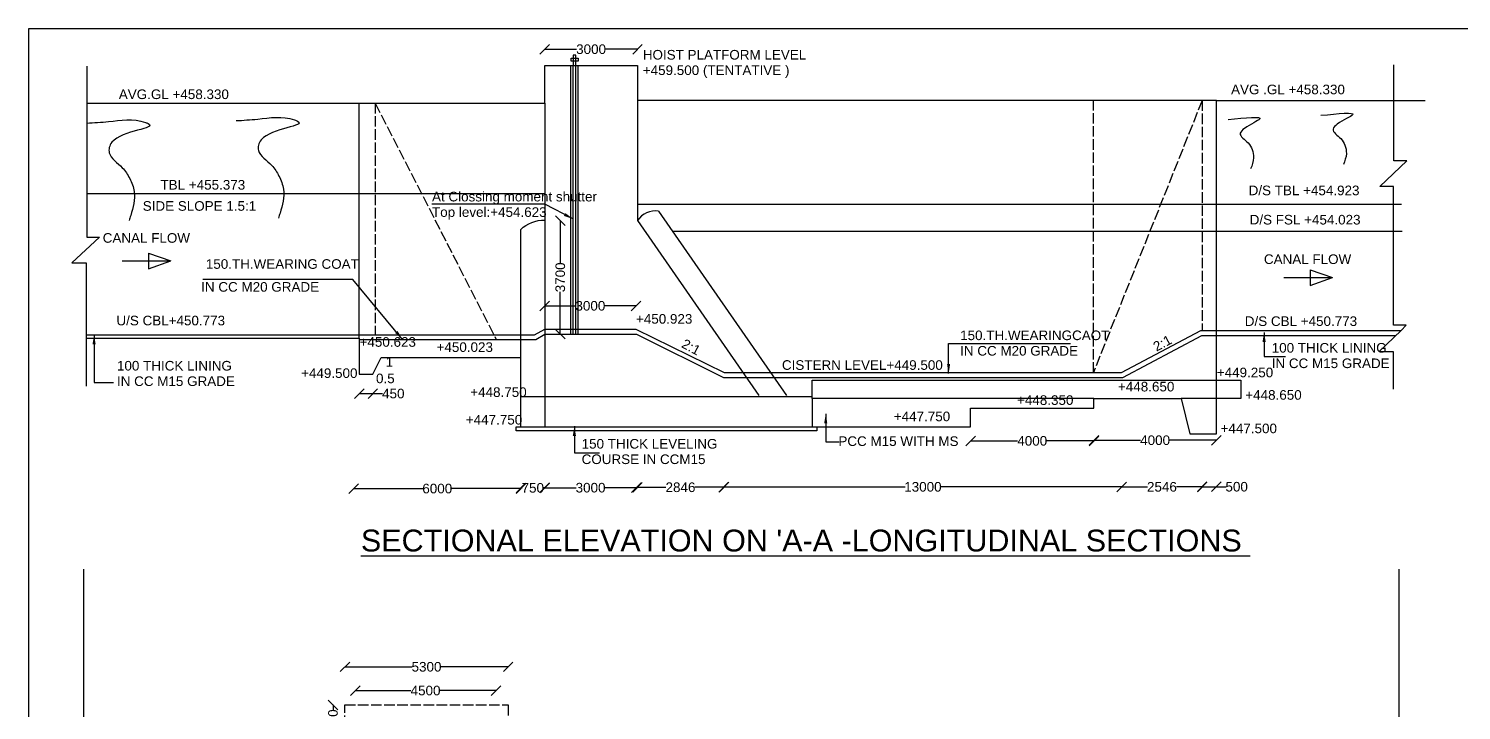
# Model space of a CAD drawing. Header units: millimetres. Extents: x 2279913 to 2283664, y 18293386 to 18295709.
# Drawn here: x 2279916 to 2281555, y 18294929 to 18295709 of the extents above; entities that cross this region are included whole.
import ezdxf

# ---------------------------------------------------------------- set-up
doc = ezdxf.new("R2010")
doc.units = ezdxf.units.MM
doc.header["$MEASUREMENT"] = 0
doc.linetypes.add('ACAD_ISO02W100', pattern=[15, 12, -3])
doc.layers.add('DRAWING', color=2, linetype='Continuous')
doc.layers.add('TEXT', color=2, linetype='Continuous')
doc.styles.get("Standard").update_dxf_attribs({"font": 'arial.ttf', "height": 11})
doc.dimstyles.get("Standard").update_dxf_attribs({"dimtxt": 11, "dimasz": 11, "dimexe": 0.18, "dimexo": 0.0625, "dimgap": 0.09, "dimtad": 0, "dimdec": 0, "dimzin": 0, "dimdsep": 46, "dimtxsty": 'Standard', "dimblk": 'OBLIQUE', "dimcen": 0.09, "dimse1": 1, "dimse2": 1, "dimadec": 0, "dimazin": 0, "dimtfac": 1, "dimtdec": 0, "dimtofl": 0, "dimtmove": 0, "dimatfit": 3, "dimfxl": 1, "dimtolj": 1, "dimtzin": 0, "dimarcsym": 0})

# ---------------------------------------------------------------- blocks, each defined once
blk = doc.blocks.new('_Oblique')
at = {"color": 0, "linetype": 'ByBlock', "lineweight": -2}
blk.add_line((-0.5, -0.5), (0.5, 0.5), dxfattribs=at)
blk = doc.blocks.new('*D56')
at = {"layer": 'Defpoints', "color": 0, "transparency": 16777216}
for p in [(2280612.3, 18295685.4), (2280506.1, 18295666.8), (2280612.3, 18295666.8)]:
    blk.add_point(p, dxfattribs=at)
at = {"layer": 'TEXT', "color": 0, "lineweight": -2, "transparency": 16777216}
for p, q in [((2280506.1, 18295685.4), (2280542.7, 18295685.4)), ((2280612.3, 18295685.4), (2280575.7, 18295685.4))]:
    blk.add_line(p, q, dxfattribs=at)
at = {"layer": 'TEXT', "color": 0, "lineweight": -2, "transparency": 16777216, "xscale": 11, "yscale": 11, "zscale": 11, "rotation": 180}
blk.add_blockref('_Oblique', (2280506.1, 18295685.4), dxfattribs=at)
at = {"layer": 'TEXT', "color": 0, "lineweight": -2, "transparency": 16777216, "xscale": 11, "yscale": 11, "zscale": 11}
blk.add_blockref('_Oblique', (2280612.3, 18295685.4), dxfattribs=at)
at = {"layer": 'TEXT', "color": 0, "transparency": 16777216, "insert": (2280559.2, 18295685.4), "char_height": 11, "attachment_point": 5}
blk.add_mtext('\\A1;3000', dxfattribs=at)
blk = doc.blocks.new('*D57')
at = {"layer": 'Defpoints', "color": 0, "transparency": 16777216}
for p in [(2280294, 18295313.7), (2280309.5, 18295313.7), (2280309.5, 18295291.4)]:
    blk.add_point(p, dxfattribs=at)
at = {"layer": 'TEXT', "color": 0, "lineweight": -2, "transparency": 16777216}
for p, q in [((2280294, 18295291.4), (2280309.5, 18295291.4)), ((2280309.5, 18295291.4), (2280320.5, 18295291.4))]:
    blk.add_line(p, q, dxfattribs=at)
at = {"layer": 'TEXT', "color": 0, "lineweight": -2, "transparency": 16777216, "xscale": 11, "yscale": 11, "zscale": 11, "rotation": 180}
blk.add_blockref('_Oblique', (2280294, 18295291.4), dxfattribs=at)
at = {"layer": 'TEXT', "color": 0, "lineweight": -2, "transparency": 16777216, "xscale": 11, "yscale": 11, "zscale": 11}
blk.add_blockref('_Oblique', (2280309.5, 18295291.4), dxfattribs=at)
at = {"layer": 'TEXT', "color": 0, "transparency": 16777216, "insert": (2280332.9, 18295291.4), "char_height": 11, "attachment_point": 5}
blk.add_mtext('\\A1;450', dxfattribs=at)
blk = doc.blocks.new('*D58')
at = {"layer": 'Defpoints', "color": 0, "transparency": 16777216}
for p in [(2280506.1, 18295385.7), (2280610.6, 18295391.8), (2280610.6, 18295385.7)]:
    blk.add_point(p, dxfattribs=at)
at = {"layer": 'TEXT', "color": 0, "lineweight": -2, "transparency": 16777216}
for p, q in [((2280506.1, 18295391.8), (2280541.9, 18295391.8)), ((2280610.6, 18295391.8), (2280574.9, 18295391.8))]:
    blk.add_line(p, q, dxfattribs=at)
at = {"layer": 'TEXT', "color": 0, "lineweight": -2, "transparency": 16777216, "xscale": 11, "yscale": 11, "zscale": 11, "rotation": 180}
blk.add_blockref('_Oblique', (2280506.1, 18295391.8), dxfattribs=at)
at = {"layer": 'TEXT', "color": 0, "lineweight": -2, "transparency": 16777216, "xscale": 11, "yscale": 11, "zscale": 11}
blk.add_blockref('_Oblique', (2280610.6, 18295391.8), dxfattribs=at)
at = {"layer": 'TEXT', "color": 0, "transparency": 16777216, "insert": (2280558.4, 18295391.8), "char_height": 11, "attachment_point": 5}
blk.add_mtext('\\A1;3000', dxfattribs=at)
blk = doc.blocks.new('*D59')
at = {"layer": 'Defpoints', "color": 0, "transparency": 16777216}
for p in [(2280612.3, 18295489.4), (2280524, 18295359.4), (2280612.3, 18295359.4)]:
    blk.add_point(p, dxfattribs=at)
at = {"layer": 'TEXT', "color": 0, "lineweight": -2, "transparency": 16777216}
for p, q in [((2280524, 18295489.4), (2280524, 18295440.9)), ((2280524, 18295359.4), (2280524, 18295407.9))]:
    blk.add_line(p, q, dxfattribs=at)
at = {"layer": 'TEXT', "color": 0, "lineweight": -2, "transparency": 16777216, "xscale": 11, "yscale": 11, "zscale": 11}
for p, rotation in [((2280524, 18295489.4), 90), ((2280524, 18295359.4), 270)]:
    blk.add_blockref('_Oblique', p, dxfattribs=dict(at, rotation=rotation))
at = {"layer": 'TEXT', "color": 0, "transparency": 16777216, "insert": (2280524, 18295424.4), "char_height": 11, "attachment_point": 5, "rotation": 90}
blk.add_mtext('\\A1;3700', dxfattribs=at)
blk = doc.blocks.new('*D60')
at = {"layer": 'Defpoints', "color": 0, "transparency": 16777216}
for p in [(2280993.4, 18295274.8), (2281134.5, 18295274.8), (2281134.5, 18295237.3)]:
    blk.add_point(p, dxfattribs=at)
at = {"layer": 'TEXT', "color": 0, "lineweight": -2, "transparency": 16777216}
for p, q in [((2280993.4, 18295237.3), (2281047.3, 18295237.3)), ((2281134.5, 18295237.3), (2281080.7, 18295237.3))]:
    blk.add_line(p, q, dxfattribs=at)
at = {"layer": 'TEXT', "color": 0, "lineweight": -2, "transparency": 16777216, "xscale": 11, "yscale": 11, "zscale": 11, "rotation": 180}
blk.add_blockref('_Oblique', (2280993.4, 18295237.3), dxfattribs=at)
at = {"layer": 'TEXT', "color": 0, "lineweight": -2, "transparency": 16777216, "xscale": 11, "yscale": 11, "zscale": 11}
blk.add_blockref('_Oblique', (2281134.5, 18295237.3), dxfattribs=at)
at = {"layer": 'TEXT', "color": 0, "transparency": 16777216, "insert": (2281064, 18295237.3), "char_height": 11, "attachment_point": 5}
blk.add_mtext('\\A1;4000', dxfattribs=at)
blk = doc.blocks.new('*D61')
at = {"layer": 'Defpoints', "color": 0, "transparency": 16777216}
for p in [(2281134.5, 18295274.8), (2281274.7, 18295274.9), (2281274.7, 18295238)]:
    blk.add_point(p, dxfattribs=at)
at = {"layer": 'TEXT', "color": 0, "lineweight": -2, "transparency": 16777216}
for p, q in [((2281134.5, 18295238), (2281187.9, 18295238)), ((2281274.7, 18295238), (2281221.4, 18295238))]:
    blk.add_line(p, q, dxfattribs=at)
at = {"layer": 'TEXT', "color": 0, "lineweight": -2, "transparency": 16777216, "xscale": 11, "yscale": 11, "zscale": 11, "rotation": 180}
blk.add_blockref('_Oblique', (2281134.5, 18295238), dxfattribs=at)
at = {"layer": 'TEXT', "color": 0, "lineweight": -2, "transparency": 16777216, "xscale": 11, "yscale": 11, "zscale": 11}
blk.add_blockref('_Oblique', (2281274.7, 18295238), dxfattribs=at)
at = {"layer": 'TEXT', "color": 0, "transparency": 16777216, "insert": (2281204.6, 18295238), "char_height": 11, "attachment_point": 5}
blk.add_mtext('\\A1;4000', dxfattribs=at)
blk = doc.blocks.new('*D62')
at = {"layer": 'Defpoints', "color": 0, "transparency": 16777216}
for p in [(2280287.6, 18295354.8), (2280478.8, 18295313.7), (2280478.8, 18295182.7)]:
    blk.add_point(p, dxfattribs=at)
at = {"layer": 'TEXT', "color": 0, "lineweight": -2, "transparency": 16777216}
for p, q in [((2280287.6, 18295182.7), (2280366.7, 18295182.7)), ((2280478.8, 18295182.7), (2280399.7, 18295182.7))]:
    blk.add_line(p, q, dxfattribs=at)
at = {"layer": 'TEXT', "color": 0, "lineweight": -2, "transparency": 16777216, "xscale": 11, "yscale": 11, "zscale": 11, "rotation": 180}
blk.add_blockref('_Oblique', (2280287.6, 18295182.7), dxfattribs=at)
at = {"layer": 'TEXT', "color": 0, "lineweight": -2, "transparency": 16777216, "xscale": 11, "yscale": 11, "zscale": 11}
blk.add_blockref('_Oblique', (2280478.8, 18295182.7), dxfattribs=at)
at = {"layer": 'TEXT', "color": 0, "transparency": 16777216, "insert": (2280383.2, 18295182.7), "char_height": 11, "attachment_point": 5}
blk.add_mtext('\\A1;6000', dxfattribs=at)
blk = doc.blocks.new('*D63')
at = {"layer": 'Defpoints', "color": 0, "transparency": 16777216}
for p in [(2280478.8, 18295253.4), (2280506.1, 18295253.4), (2280506.1, 18295183.5)]:
    blk.add_point(p, dxfattribs=at)
at = {"layer": 'TEXT', "color": 0, "lineweight": -2, "transparency": 16777216}
for p, q in [((2280478.8, 18295183.5), (2280480.3, 18295183.5)), ((2280506.1, 18295183.5), (2280504.7, 18295183.5))]:
    blk.add_line(p, q, dxfattribs=at)
at = {"layer": 'TEXT', "color": 0, "lineweight": -2, "transparency": 16777216, "xscale": 11, "yscale": 11, "zscale": 11, "rotation": 180}
blk.add_blockref('_Oblique', (2280478.8, 18295183.5), dxfattribs=at)
at = {"layer": 'TEXT', "color": 0, "lineweight": -2, "transparency": 16777216, "xscale": 11, "yscale": 11, "zscale": 11}
blk.add_blockref('_Oblique', (2280506.1, 18295183.5), dxfattribs=at)
at = {"layer": 'TEXT', "color": 0, "transparency": 16777216, "insert": (2280492.5, 18295183.5), "char_height": 11, "attachment_point": 5}
blk.add_mtext('\\A1;750', dxfattribs=at)
blk = doc.blocks.new('*D64')
at = {"layer": 'Defpoints', "color": 0, "transparency": 16777216}
for p in [(2280506.1, 18295359.4), (2280611, 18295359.4), (2280611, 18295183.7)]:
    blk.add_point(p, dxfattribs=at)
at = {"layer": 'TEXT', "color": 0, "lineweight": -2, "transparency": 16777216}
for p, q in [((2280506.1, 18295183.7), (2280542.1, 18295183.7)), ((2280611, 18295183.7), (2280575, 18295183.7))]:
    blk.add_line(p, q, dxfattribs=at)
at = {"layer": 'TEXT', "color": 0, "lineweight": -2, "transparency": 16777216, "xscale": 11, "yscale": 11, "zscale": 11, "rotation": 180}
blk.add_blockref('_Oblique', (2280506.1, 18295183.7), dxfattribs=at)
at = {"layer": 'TEXT', "color": 0, "lineweight": -2, "transparency": 16777216, "xscale": 11, "yscale": 11, "zscale": 11}
blk.add_blockref('_Oblique', (2280611, 18295183.7), dxfattribs=at)
at = {"layer": 'TEXT', "color": 0, "transparency": 16777216, "insert": (2280558.6, 18295183.7), "char_height": 11, "attachment_point": 5}
blk.add_mtext('\\A1;3000', dxfattribs=at)
blk = doc.blocks.new('*D65')
at = {"layer": 'Defpoints', "color": 0, "transparency": 16777216}
for p in [(2280612.3, 18295359.4), (2280710.7, 18295309.9), (2280710.7, 18295184.2)]:
    blk.add_point(p, dxfattribs=at)
at = {"layer": 'TEXT', "color": 0, "lineweight": -2, "transparency": 16777216}
for p, q in [((2280612.3, 18295184.2), (2280644.9, 18295184.2)), ((2280710.7, 18295184.2), (2280678.1, 18295184.2))]:
    blk.add_line(p, q, dxfattribs=at)
at = {"layer": 'TEXT', "color": 0, "lineweight": -2, "transparency": 16777216, "xscale": 11, "yscale": 11, "zscale": 11, "rotation": 180}
blk.add_blockref('_Oblique', (2280612.3, 18295184.2), dxfattribs=at)
at = {"layer": 'TEXT', "color": 0, "lineweight": -2, "transparency": 16777216, "xscale": 11, "yscale": 11, "zscale": 11}
blk.add_blockref('_Oblique', (2280710.7, 18295184.2), dxfattribs=at)
at = {"layer": 'TEXT', "color": 0, "transparency": 16777216, "insert": (2280661.5, 18295184.2), "char_height": 11, "attachment_point": 5}
blk.add_mtext('\\A1;2846', dxfattribs=at)
blk = doc.blocks.new('*D66')
at = {"layer": 'Defpoints', "color": 0, "transparency": 16777216}
for p in [(2280711.5, 18295315.4), (2281166.3, 18295315.4), (2281166.3, 18295184.7)]:
    blk.add_point(p, dxfattribs=at)
at = {"layer": 'TEXT', "color": 0, "lineweight": -2, "transparency": 16777216}
for p, q in [((2280711.5, 18295184.7), (2280918.6, 18295184.7)), ((2281166.3, 18295184.7), (2280959.1, 18295184.7))]:
    blk.add_line(p, q, dxfattribs=at)
at = {"layer": 'TEXT', "color": 0, "lineweight": -2, "transparency": 16777216, "xscale": 11, "yscale": 11, "zscale": 11, "rotation": 180}
blk.add_blockref('_Oblique', (2280711.5, 18295184.7), dxfattribs=at)
at = {"layer": 'TEXT', "color": 0, "lineweight": -2, "transparency": 16777216, "xscale": 11, "yscale": 11, "zscale": 11}
blk.add_blockref('_Oblique', (2281166.3, 18295184.7), dxfattribs=at)
at = {"layer": 'TEXT', "color": 0, "transparency": 16777216, "insert": (2280938.9, 18295184.7), "char_height": 11, "attachment_point": 5}
blk.add_mtext('\\A1;13000', dxfattribs=at)
blk = doc.blocks.new('*D67')
at = {"layer": 'Defpoints', "color": 0, "transparency": 16777216}
for p in [(2281258.4, 18295363.6), (2281166.3, 18295315.4), (2281258.4, 18295184.7)]:
    blk.add_point(p, dxfattribs=at)
at = {"layer": 'TEXT', "color": 0, "lineweight": -2, "transparency": 16777216}
for p, q in [((2281166.3, 18295184.7), (2281195.8, 18295184.7)), ((2281258.4, 18295184.7), (2281229, 18295184.7))]:
    blk.add_line(p, q, dxfattribs=at)
at = {"layer": 'TEXT', "color": 0, "lineweight": -2, "transparency": 16777216, "xscale": 11, "yscale": 11, "zscale": 11, "rotation": 180}
blk.add_blockref('_Oblique', (2281166.3, 18295184.7), dxfattribs=at)
at = {"layer": 'TEXT', "color": 0, "lineweight": -2, "transparency": 16777216, "xscale": 11, "yscale": 11, "zscale": 11}
blk.add_blockref('_Oblique', (2281258.4, 18295184.7), dxfattribs=at)
at = {"layer": 'TEXT', "color": 0, "transparency": 16777216, "insert": (2281212.4, 18295184.7), "char_height": 11, "attachment_point": 5}
blk.add_mtext('\\A1;2546', dxfattribs=at)
blk = doc.blocks.new('*D68')
at = {"layer": 'Defpoints', "color": 0, "transparency": 16777216}
for p in [(2281258.4, 18295363.6), (2281274.7, 18295363.6), (2281274.7, 18295184.8)]:
    blk.add_point(p, dxfattribs=at)
at = {"layer": 'TEXT', "color": 0, "lineweight": -2, "transparency": 16777216}
for p, q in [((2281258.4, 18295184.8), (2281274.7, 18295184.8)), ((2281274.7, 18295184.8), (2281285.7, 18295184.8))]:
    blk.add_line(p, q, dxfattribs=at)
at = {"layer": 'TEXT', "color": 0, "lineweight": -2, "transparency": 16777216, "xscale": 11, "yscale": 11, "zscale": 11, "rotation": 180}
blk.add_blockref('_Oblique', (2281258.4, 18295184.8), dxfattribs=at)
at = {"layer": 'TEXT', "color": 0, "lineweight": -2, "transparency": 16777216, "xscale": 11, "yscale": 11, "zscale": 11}
blk.add_blockref('_Oblique', (2281274.7, 18295184.8), dxfattribs=at)
at = {"layer": 'TEXT', "color": 0, "transparency": 16777216, "insert": (2281297.9, 18295184.8), "char_height": 11, "attachment_point": 5}
blk.add_mtext('\\A1;500', dxfattribs=at)
blk = doc.blocks.new('*D80')
at = {"layer": 'Defpoints', "color": 0, "transparency": 16777216}
for p in [(2280464.3, 18294978.8), (2280277.5, 18294935.2), (2280464.3, 18294935.2)]:
    blk.add_point(p, dxfattribs=at)
at = {"layer": 'TEXT', "color": 0, "lineweight": -2, "transparency": 16777216}
for p, q in [((2280277.5, 18294978.8), (2280354.4, 18294978.8)), ((2280464.3, 18294978.8), (2280387.4, 18294978.8))]:
    blk.add_line(p, q, dxfattribs=at)
at = {"layer": 'TEXT', "color": 0, "lineweight": -2, "transparency": 16777216, "xscale": 11, "yscale": 11, "zscale": 11, "rotation": 180}
blk.add_blockref('_Oblique', (2280277.5, 18294978.8), dxfattribs=at)
at = {"layer": 'TEXT', "color": 0, "lineweight": -2, "transparency": 16777216, "xscale": 11, "yscale": 11, "zscale": 11}
blk.add_blockref('_Oblique', (2280464.3, 18294978.8), dxfattribs=at)
at = {"layer": 'TEXT', "color": 0, "transparency": 16777216, "insert": (2280370.9, 18294978.8), "char_height": 11, "attachment_point": 5}
blk.add_mtext('\\A1;5300', dxfattribs=at)
blk = doc.blocks.new('*D81')
at = {"layer": 'Defpoints', "color": 0, "transparency": 16777216}
for p in [(2280450.3, 18294951.6), (2280289.3, 18294920.5), (2280450.3, 18294920.5)]:
    blk.add_point(p, dxfattribs=at)
at = {"layer": 'TEXT', "color": 0, "lineweight": -2, "transparency": 16777216}
for p, q in [((2280289.3, 18294951.6), (2280353.1, 18294951.6)), ((2280450.3, 18294951.6), (2280386.5, 18294951.6))]:
    blk.add_line(p, q, dxfattribs=at)
at = {"layer": 'TEXT', "color": 0, "lineweight": -2, "transparency": 16777216, "xscale": 11, "yscale": 11, "zscale": 11, "rotation": 180}
blk.add_blockref('_Oblique', (2280289.3, 18294951.6), dxfattribs=at)
at = {"layer": 'TEXT', "color": 0, "lineweight": -2, "transparency": 16777216, "xscale": 11, "yscale": 11, "zscale": 11}
blk.add_blockref('_Oblique', (2280450.3, 18294951.6), dxfattribs=at)
at = {"layer": 'TEXT', "color": 0, "transparency": 16777216, "insert": (2280369.8, 18294951.6), "char_height": 11, "attachment_point": 5}
blk.add_mtext('\\A1;4500', dxfattribs=at)
blk = doc.blocks.new('*D85')
at = {"layer": 'Defpoints', "color": 0, "transparency": 16777216}
for p in [(2280277.5, 18294935.2), (2280263.9, 18294899.4), (2280277.5, 18294899.4)]:
    blk.add_point(p, dxfattribs=at)
at = {"layer": 'TEXT', "color": 0, "lineweight": -2, "transparency": 16777216}
for p, q in [((2280263.9, 18294935.2), (2280263.9, 18294929.6)), ((2280263.9, 18294899.4), (2280263.9, 18294905.1))]:
    blk.add_line(p, q, dxfattribs=at)
at = {"layer": 'TEXT', "color": 0, "lineweight": -2, "transparency": 16777216, "xscale": 11, "yscale": 11, "zscale": 11}
for p, rotation in [((2280263.9, 18294935.2), 90), ((2280263.9, 18294899.4), 270)]:
    blk.add_blockref('_Oblique', p, dxfattribs=dict(at, rotation=rotation))
at = {"layer": 'TEXT', "color": 0, "transparency": 16777216, "insert": (2280263.9, 18294917.3), "char_height": 11, "attachment_point": 5, "rotation": 90}
blk.add_mtext('\\A1;600', dxfattribs=at)

msp = doc.modelspace()

# ---------------------------------------------------------------- linework, layer by layer
at = {"layer": 'DRAWING', "color": 0}
for points in [[(2280538.6, 18295666.8), (2280541.8, 18295666.8), (2280541.8, 18295678.7), (2280538.6, 18295678.7)], [(2280536.3, 18295675.3), (2280544.6, 18295675.3), (2280544.6, 18295671.9), (2280536.3, 18295671.9)], [(2280473.4, 18295253.4), (2280817.7, 18295253.4), (2280817.7, 18295248.8), (2280473.4, 18295248.8)]]:
    msp.add_lwpolyline(points, close=True, dxfattribs=at)
for points in [[(2279982.3, 18295666), (2279982.3, 18295470.5), (2279996.6, 18295470.5), (2279965.1, 18295441.2), (2279981.3, 18295441.2), (2279981.3, 18295299.8)], [(2279982.3, 18295623.9), (2280506.1, 18295623.9), (2280506.1, 18295666.8), (2280612.3, 18295666.8), (2280612.3, 18295489.4)], [(2280535.9, 18295359.4), (2280535.9, 18295666.8)], [(2280538.6, 18295359.4), (2280538.6, 18295666.8)], [(2280541.8, 18295359.4), (2280541.8, 18295666.8)], [(2280544.4, 18295359.4), (2280544.4, 18295666.8)], [(2281486.1, 18295363.6), (2281491.9, 18295369.6), (2281477.3, 18295369.6), (2281477.3, 18295528.2), (2281461.9, 18295528.2), (2281492.8, 18295557.8), (2281477.8, 18295557.8), (2281477.8, 18295667.6)], [(2280294, 18295354.8), (2280294, 18295623.9)], [(2280506.1, 18295623.9), (2280506.1, 18295253.4)], [(2281274.7, 18295626.8), (2280612.3, 18295626.8)], [(2281274.7, 18295357.9), (2281274.7, 18295626.8), (2281513.5, 18295626.8)], [(2279982.3, 18295520.3), (2280506.1, 18295520.3)], [(2280612.3, 18295508.2), (2281486.5, 18295508.2)], [(2280636.4, 18295500.2), (2280782.8, 18295289.3)], [(2280612.3, 18295489.4), (2280751.3, 18295289.2)], [(2280652.7, 18295477.1), (2281487.3, 18295477.1)], [(2279981.3, 18295358.8), (2280494.5, 18295358.8), (2280506.1, 18295365.3), (2280610.6, 18295365.3), (2280711.5, 18295315.4), (2281166.3, 18295315.4), (2281256.9, 18295363.6), (2281486.1, 18295363.6)], [(2279981.3, 18295354.8), (2280294, 18295354.8), (2280294, 18295313.7), (2280309.5, 18295313.7), (2280319.1, 18295332.8), (2280478.8, 18295332.8)], [(2280294, 18295353.5), (2280478.8, 18295353.5)], [(2280478.8, 18295353.5), (2280496, 18295353.5), (2280506.1, 18295359.4), (2280611, 18295359.4), (2280710.7, 18295309.9), (2281167.7, 18295309.9), (2281258, 18295357.9), (2281480.2, 18295358)], [(2281274.8, 18295245.3), (2281274.7, 18295357.9)], [(2281486.1, 18295363.6), (2281460.9, 18295339.6), (2281477, 18295339.6), (2281477, 18295296.3)], [(2280478.8, 18295288.2), (2280812, 18295288.2), (2280812, 18295306.7), (2281302.7, 18295306.7), (2281302.7, 18295285.7), (2281234.3, 18295285.7)], [(2281134.5, 18295285.7), (2280812, 18295285.7), (2280812, 18295288.2)], [(2280812, 18295285.7), (2280812, 18295253.4)], [(2280817.7, 18295253.4), (2280993.4, 18295253.4), (2280993.4, 18295274.8), (2281134.5, 18295274.8), (2281134.5, 18295285.7), (2281234.3, 18295285.7), (2281244.5, 18295245.3), (2281274.8, 18295245.3)], [(2279971.9, 18293501), (2279971.9, 18293867.1), (2279990.3, 18293867.1), (2279959.2, 18293895.8), (2279976.1, 18293895.8), (2279976.1, 18294200.3), (2279991.9, 18294200.3), (2279960.4, 18294230), (2279976.7, 18294230), (2279976.7, 18294494.8), (2279960.3, 18294494.8), (2279992.8, 18294524.7), (2279976.9, 18294524.7), (2279976.9, 18294745.7), (2279961.2, 18294745.7), (2279992.8, 18294774.8), (2279978.7, 18294774.8), (2279978.7, 18295090.6)], [(2281477.1, 18293501), (2281477.1, 18293867.1), (2281495.5, 18293867.1), (2281464.4, 18293895.8), (2281481.3, 18293895.8), (2281481.3, 18294200.3), (2281497, 18294200.3), (2281465.6, 18294230), (2281481.9, 18294230), (2281481.9, 18294494.8), (2281465.5, 18294494.8), (2281497.9, 18294524.7), (2281482, 18294524.7), (2281482, 18294745.7), (2281466.3, 18294745.7), (2281498, 18294774.8), (2281483.8, 18294774.8), (2281483.8, 18295090.6)]]:
    msp.add_lwpolyline(points, dxfattribs=at)
at = {"layer": 'DRAWING', "color": 0, "linetype": 'ACAD_ISO02W100'}
for points in [[(2280312.2, 18295623.9), (2280312.2, 18295358.8)], [(2280312.2, 18295623.9), (2280450.7, 18295353.5)], [(2281258.4, 18295626.8), (2281133.9, 18295315.4), (2281133.9, 18295626.8)], [(2281258.4, 18295626.8), (2281258.4, 18295363.6)], [(2280272.1, 18293606), (2280277.5, 18294935.2), (2280464.3, 18294935.2), (2280464.3, 18294602.9), (2280593.7, 18294602.9), (2280593.7, 18294620.7), (2281057.8, 18294676.1), (2281057.8, 18294803.2), (2281269.2, 18294803.2), (2281267.7, 18294490.2), (2281257.2, 18294490.2)]]:
    msp.add_lwpolyline(points, dxfattribs=at)
at = {"layer": 'DRAWING', "color": 0}
msp.add_lwpolyline([(2280478.8, 18295253.4), (2280478.8, 18295479.2, -0.203875), (2280506.1, 18295489.8, -2.278701)], format="xyb", dxfattribs=at)
msp.add_arc((2280633.1, 18295475.3), 25.2, 82.5333, 145.7864, dxfattribs=at)
for points in [[(2279982.3, 18295600.9), (2280006.9, 18295602.7), (2280049.2, 18295601.7), (2280052.4, 18295600.4), (2280010.9, 18295579.1), (2280007.9, 18295567), (2280022.8, 18295549.9), (2280031.3, 18295537.5), (2280036.4, 18295522.7), (2280032.4, 18295495.2), (2280030.7, 18295489.4)], [(2280153.1, 18295603.7), (2280177.7, 18295605.5), (2280220, 18295604.5), (2280223.2, 18295603.2), (2280181.8, 18295581.8), (2280178.7, 18295569.7), (2280193.6, 18295552.7), (2280202.1, 18295540.3), (2280207.2, 18295525.4), (2280203.3, 18295497.9), (2280201.5, 18295492.2)]]:
    msp.add_spline(points, degree=3, dxfattribs=at)
at = {"layer": 'TEXT', "color": 0}
msp.add_lwpolyline([(2283642.3, 18293385.8), (2279915.7, 18293385.8), (2279915.7, 18295709), (2283642.3, 18295709)], close=True, dxfattribs=at)
for points in [[(2280052.8, 18295452.1), (2280052.8, 18295434.1)], [(2280052.8, 18295452.1), (2280078.5, 18295443.4)], [(2280022.6, 18295443.4), (2280078.5, 18295443.4)], [(2280052.8, 18295434.1), (2280078.5, 18295443.4)], [(2281382, 18295433), (2281382, 18295415.1)], [(2281382, 18295433), (2281407.7, 18295424.3)], [(2281351.8, 18295424.3), (2281407.7, 18295424.3)], [(2281382, 18295415.1), (2281407.7, 18295424.3)]]:
    msp.add_lwpolyline(points, dxfattribs=at)
for points in [[(2281394.4, 18295609.8), (2281430.6, 18295610.4), (2281412.9, 18295599.7), (2281408.2, 18295594.1), (2281417.1, 18295583.1), (2281421.8, 18295575.7), (2281423.4, 18295566.1), (2281420, 18295553.4)], [(2281288.3, 18295604.9), (2281324.4, 18295605.6), (2281306.8, 18295594.8), (2281302, 18295589.3), (2281311, 18295578.2), (2281315.6, 18295570.8), (2281317.3, 18295561.3), (2281313.9, 18295548.5)]]:
    msp.add_spline(points, degree=3, dxfattribs=at)

# ---------------------------------------------------------------- texts
at = {"layer": 'DRAWING', "color": 0}
msp.add_text('AVG.GL +458.330', height=11, dxfattribs=at).set_placement((2280018.8, 18295628.4))
at = {"layer": 'TEXT', "color": 0}
for s, height, p in [('HOIST PLATFORM LEVEL ', 11, (2280618.4, 18295673.6)), ('+459.500 (TENTATIVE )', 11, (2280618.4, 18295655.9)), ('AVG .GL +458.330', 11, (2281291.5, 18295633.9)), ('TBL +455.373', 11, (2280066.5, 18295524.8)), ('At Clossing moment shutter ', 11, (2280377.2, 18295511.3)), ('D/S TBL +454.923', 11, (2281311.6, 18295518.4)), ('SIDE SLOPE 1.5:1', 11, (2280046.2, 18295500.6)), ('Top level:+454.623', 11, (2280377.2, 18295493.6)), ('D/S FSL +454.023', 11, (2281312.8, 18295484.9)), ('CANAL FLOW ', 11, (2280000.4, 18295464)), ('CANAL FLOW ', 11, (2281329.1, 18295439.7)), ('150.TH.WEARING COAT ', 11, (2280118.4, 18295434.2)), ('IN CC M20 GRADE ', 11, (2280113.1, 18295408)), ('U/S CBL+450.773', 11, (2280016.1, 18295369.5)), ('+450.923', 11, (2280610.6, 18295371.4)), ('D/S CBL +450.773', 11, (2281307.2, 18295368.8)), ('+450.623', 11, (2280294.3, 18295345)), ('150.TH.WEARINGCAOT ', 11, (2280981.5, 18295352.6)), ('+450.023', 11, (2280382.4, 18295339.1)), ('IN CC M20 GRADE ', 11, (2280981.5, 18295334.9)), ('100 THICK LINING ', 11, (2281338, 18295338.3)), ('100 THICK LINING ', 11, (2280016.7, 18295317.8)), ('+449.500', 11, (2280227.4, 18295309.3)), ('1', 11, (2280324.1, 18295322.1)), ('CISTERN LEVEL+449.500', 11, (2280777.6, 18295318.6)), ('+449.250', 11, (2281275.2, 18295310.1)), ('IN CC M15 GRADE ', 11, (2281338, 18295320.6)), ('IN CC M15 GRADE ', 11, (2280016.7, 18295300.1)), ('0.5', 11, (2280313.1, 18295303.3)), ('+448.650', 11, (2281162.1, 18295293.9)), ('+448.750', 11, (2280421, 18295287.6)), ('+448.350', 11, (2281046.6, 18295278.5)), ('+448.650', 11, (2281307.8, 18295284.4)), ('+447.750', 11, (2280905.6, 18295259.8)), ('+447.750', 11, (2280415.9, 18295256)), ('+447.500', 11, (2281279.5, 18295246.1)), ('150 THICK LEVELING ', 11, (2280548.4, 18295228.5)), ('PCC M15 WITH MS ', 11, (2280842.2, 18295231.5)), ('COURSE IN CCM15 ', 11, (2280548.4, 18295210.8)), ("%%USECTIONAL ELEVATION ON 'A-A -LONGITUDINAL SECTIONS ", 25, (2280295.8, 18295110.8))]:
    msp.add_text(s, height=height, dxfattribs=at).set_placement(p)
at = {"layer": 'TEXT'}
for rotation, p in [(331.7887, (2280661.7, 18295344.9)), (28.0363, (2281206.1, 18295339.3))]:
    msp.add_text('2:1', height=11, rotation=rotation, dxfattribs=at).set_placement(p)

# ---------------------------------------------------------------- dimensions: what is measured, and where the dimension line sits
at = {"layer": 'TEXT', "color": 0}
for base, p1, p2, text, picture, middle in [((2280612.3, 18295685.4), (2280506.1, 18295666.8), (2280612.3, 18295666.8), '3000', '*D56', (2280559.2, 18295685.4)), ((2280610.6, 18295391.8), (2280506.1, 18295385.7), (2280610.6, 18295385.7), '3000', '*D58', (2280558.4, 18295391.8)), ((2280478.8, 18295182.7), (2280287.6, 18295354.8), (2280478.8, 18295313.7), '6000', '*D62', (2280383.2, 18295182.7)), ((2280611, 18295183.7), (2280506.1, 18295359.4), (2280611, 18295359.4), '3000', '*D64', (2280558.6, 18295183.7)), ((2280710.7, 18295184.2), (2280612.3, 18295359.4), (2280710.7, 18295309.9), '2846', '*D65', (2280661.5, 18295184.2)), ((2281258.4, 18295184.7), (2281166.3, 18295315.4), (2281258.4, 18295363.6), '2546', '*D67', (2281212.4, 18295184.7)), ((2281274.7, 18295184.8), (2281258.4, 18295363.6), (2281274.7, 18295363.6), '500', '*D68', (2281297.9, 18295184.8)), ((2280309.5, 18295291.4), (2280294, 18295313.7), (2280309.5, 18295313.7), '450', '*D57', (2280332.9, 18295291.4)), ((2281166.3, 18295184.7), (2280711.5, 18295315.4), (2281166.3, 18295315.4), '13000', '*D66', (2280938.9, 18295184.7)), ((2281134.5, 18295237.3), (2280993.4, 18295274.8), (2281134.5, 18295274.8), '4000', '*D60', (2281064, 18295237.3)), ((2281274.7, 18295238), (2281134.5, 18295274.8), (2281274.7, 18295274.9), '4000', '*D61', (2281204.6, 18295238)), ((2280506.1, 18295183.5), (2280478.8, 18295253.4), (2280506.1, 18295253.4), '750', '*D63', (2280492.5, 18295183.5)), ((2280464.3, 18294978.8), (2280277.5, 18294935.2), (2280464.3, 18294935.2), '5300', '*D80', (2280370.9, 18294978.8)), ((2280450.3, 18294951.6), (2280289.3, 18294920.5), (2280450.3, 18294920.5), '4500', '*D81', (2280369.8, 18294951.6))]:
    dim = msp.add_linear_dim(base=base, p1=p1, p2=p2, text=text, dimstyle='Standard', dxfattribs=at)
    dim.commit()
    dim.dimension.update_dxf_attribs({"geometry": picture, "text_midpoint": middle})
for base, p1, p2, text, picture, middle in [((2280524, 18295359.4), (2280612.3, 18295489.4), (2280612.3, 18295359.4), '3700', '*D59', (2280524, 18295424.4)), ((2280263.9, 18294899.4), (2280277.5, 18294935.2), (2280277.5, 18294899.4), '600', '*D85', (2280263.9, 18294917.3))]:
    dim = msp.add_linear_dim(base=base, p1=p1, p2=p2, angle=90, text=text, dimstyle='Standard', dxfattribs=at)
    dim.commit()
    dim.dimension.update_dxf_attribs({"geometry": picture, "text_midpoint": middle})

# ---------------------------------------------------------------- leaders
at = {"layer": 'DRAWING', "color": 0}
msp.add_leader([(2280343.4, 18295353.5), (2280286.7, 18295422.1), (2280114.8, 18295422.1)], dimstyle='Standard', override={"dimasz": 11, "dimgap": 0.09, "dimtad": 0}, dxfattribs=at)
at = {"layer": 'TEXT', "color": 0}
for points in [[(2280538.6, 18295491.3), (2280506.1, 18295508.1), (2280377, 18295508.1)], [(2279990.5, 18295358.8), (2279990.5, 18295304.1), (2280012.8, 18295304.1)], [(2281329.3, 18295361.5), (2281329.3, 18295334), (2281353.6, 18295334)], [(2280968.3, 18295314.3), (2280968.3, 18295348.9), (2281107.8, 18295348.9)], [(2280540.1, 18295254), (2280540.1, 18295223.5), (2280568.9, 18295223.5)], [(2280827.7, 18295268.3), (2280827.7, 18295236.4), (2280842.9, 18295236.4)]]:
    msp.add_leader(points, dimstyle='Standard', override={"dimgap": 0.09, "dimtad": 0}, dxfattribs=at)

doc.saveas('drawing.dxf')
